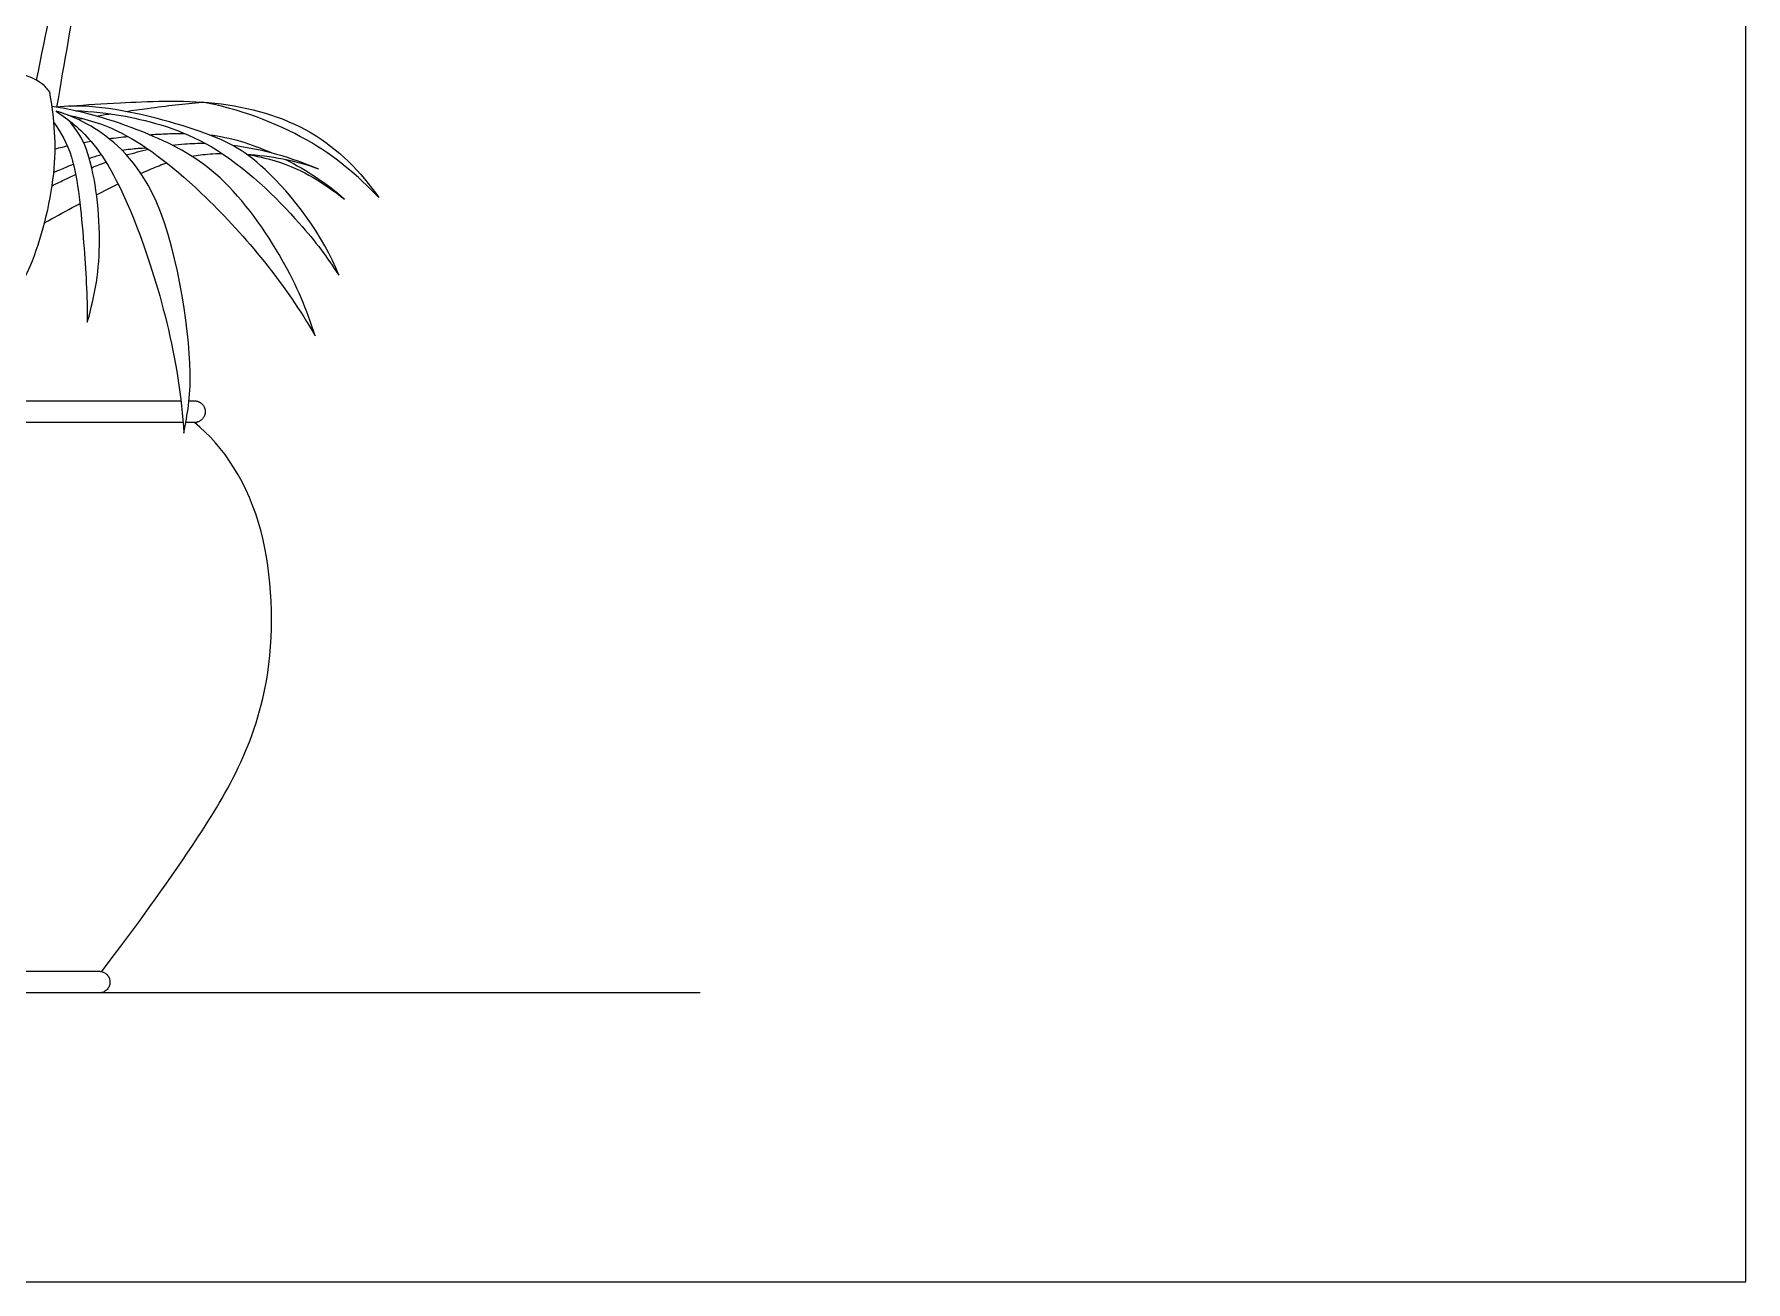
# Model space of a CAD drawing. Header units: millimetres. Extents: x 0.2 to 27.9, y 0.2 to 5.6.
# Drawn here: x 14.841 to 15.432, y 2.713 to 3.144 of the extents above; entities that cross this region are included whole.
import ezdxf

# ---------------------------------------------------------------- set-up
doc = ezdxf.new("R2010")
doc.units = ezdxf.units.MM
for name, color, linetype, true_color in [('AG-DIAGRAM', 7, 'Continuous', 0xfecc66), ('AG-PLANTS', 7, 'Continuous', 0x66ccff), ('X-VPRT', 6, 'Continuous', 0xff00ff)]:
    doc.layers.add(name, color=color, linetype=linetype, true_color=true_color)

msp = doc.modelspace()

# ---------------------------------------------------------------- linework, layer by layer
at = {"layer": 'AG-DIAGRAM'}
msp.add_lwpolyline([(15.07087, 2.81299), (14.50641, 2.81299)], dxfattribs=at)
at = {"layer": 'AG-PLANTS'}
for points, knots in [([(14.91502, 3.32817), (14.90625, 3.31988), (14.88756, 3.29741), (14.8681, 3.25561), (14.86023, 3.21703), (14.84785, 3.16121), (14.84138, 3.12851)], [1.426753, 1.426753, 1.426753, 1.426753, 1.653697, 1.996419, 2.299185, 2.760702, 2.760702, 2.760702, 2.760702]), ([(14.84853, 3.11914), (14.85368, 3.14938), (14.86482, 3.21281), (14.87873, 3.26568), (14.8939, 3.29334), (14.90103, 3.30341)], [0.501853, 0.501853, 0.501853, 0.501853, 0.933191, 1.315607, 1.574587, 1.574587, 1.574587, 1.574587]), ([(14.82293, 3.14088), (14.82696, 3.15403), (14.83421, 3.17488), (14.84552, 3.1983), (14.85623, 3.2105), (14.85934, 3.21365)], [0.5846216, 0.5846216, 0.5846216, 0.5846216, 0.8721197, 1.1573978, 1.263133, 1.263133, 1.263133, 1.263133]), ([(14.84603, 3.12436), (14.84523, 3.12547), (14.84356, 3.12755), (14.83603, 3.13146), (14.8328, 3.12921), (14.83146, 3.12816)], [0, 0, 0, 0, 0.0978229, 0.2311262, 0.3402676, 0.3402676, 0.3402676, 0.3402676]), ([(14.82937, 3.04727), (14.83326, 3.0526), (14.84059, 3.06381), (14.84924, 3.09659), (14.84772, 3.1151), (14.84603, 3.12436)], [0, 0, 0, 0, 0.214907, 0.4912731, 0.7477697, 0.7477697, 0.7477697, 0.7477697]), ([(14.93778, 3.04013), (14.93493, 3.0492), (14.92761, 3.06659), (14.90633, 3.09681), (14.88065, 3.11064), (14.85827, 3.11777), (14.84684, 3.1194)], [0, 0, 0, 0, 0.25789, 0.545979, 0.806156, 1.090172, 1.090172, 1.090172, 1.090172]), ([(14.94593, 3.06111), (14.941, 3.07452), (14.91993, 3.10146), (14.89918, 3.11128), (14.86723, 3.11978), (14.85136, 3.11964), (14.84853, 3.11914)], [0, 0, 0, 0, 0.335791, 0.621815, 0.966713, 1.126214, 1.126214, 1.126214, 1.126214]), ([(14.85331, 3.11953), (14.85903, 3.12005), (14.87076, 3.1207), (14.90398, 3.12236), (14.93768, 3.11295), (14.95365, 3.09677), (14.9598, 3.08789)], [0, 0, 0, 0, 0.200391, 0.476143, 0.760768, 1.035611, 1.035611, 1.035611, 1.035611]), ([(14.87224, 3.11767), (14.87487, 3.11806), (14.8849, 3.11949), (14.89242, 3.1203), (14.89875, 3.12089)], [0.1930546, 0.1930546, 0.1930546, 0.1930546, 0.2644947, 0.4753919, 0.4753919, 0.4753919, 0.4753919]), ([(14.9598, 3.08789), (14.95249, 3.09564), (14.93584, 3.10959), (14.91133, 3.11861), (14.89875, 3.12089)], [0, 0, 0, 0, 0.2729787, 0.5718991, 0.5718991, 0.5718991, 0.5718991]), ([(14.84762, 3.11376), (14.84996, 3.11002), (14.8551, 3.10227), (14.85801, 3.07121), (14.85902, 3.05396), (14.85903, 3.04479)], [0, 0, 0, 0, 0.175609, 0.4398427, 0.692974, 0.692974, 0.692974, 0.692974]), ([(14.8483, 3.11778), (14.85267, 3.11477), (14.86213, 3.10747), (14.87822, 3.07791), (14.89122, 3.03121), (14.89236, 3.00643)], [0, 0, 0, 0, 0.1926376, 0.4669135, 0.883302, 0.883302, 0.883302, 0.883302]), ([(14.89236, 3.00643), (14.89362, 3.01338), (14.89669, 3.02679), (14.88701, 3.0927), (14.86148, 3.11291), (14.85248, 3.11651), (14.8483, 3.11778)], [0, 0, 0, 0, 0.222121, 0.608141, 0.875649, 1.050391, 1.050391, 1.050391, 1.050391]), ([(14.85235, 3.11642), (14.85874, 3.11503), (14.87245, 3.1113), (14.90254, 3.08807), (14.92776, 3.05773), (14.93778, 3.04013)], [0, 0, 0, 0, 0.2138429, 0.506565, 0.8828366, 0.8828366, 0.8828366, 0.8828366]), ([(14.85903, 3.04479), (14.8617, 3.05407), (14.86491, 3.07213), (14.86038, 3.10495), (14.85514, 3.11136), (14.85284, 3.11447)], [0, 0, 0, 0, 0.2598012, 0.5301309, 0.6945779, 0.6945779, 0.6945779, 0.6945779]), ([(14.85493, 3.11792), (14.86072, 3.11774), (14.87275, 3.11647), (14.90369, 3.10838), (14.93292, 3.07952), (14.94183, 3.06741), (14.94593, 3.06111)], [0, 0, 0, 0, 0.201329, 0.471759, 0.778485, 1.007694, 1.007694, 1.007694, 1.007694]), ([(14.8805, 3.10964), (14.88232, 3.10976), (14.88656, 3.11), (14.89043, 3.1101), (14.89261, 3.1101)], [0.6443865, 0.6443865, 0.6443865, 0.6443865, 0.6888408, 0.7501463, 0.7501463, 0.7501463, 0.7501463]), ([(14.88834, 3.10604), (14.88979, 3.10622), (14.89359, 3.1066), (14.89743, 3.1067), (14.89982, 3.10665)], [0.74099724, 0.74099724, 0.74099724, 0.74099724, 0.77227636, 0.82263171, 0.82263171, 0.82263171, 0.82263171]), ([(14.90116, 3.10961), (14.90476, 3.10919), (14.91138, 3.10784), (14.91902, 3.10499), (14.92255, 3.10344)], [0.8326173, 0.8326173, 0.8326173, 0.8326173, 0.937855, 1.0253786, 1.0253786, 1.0253786, 1.0253786]), ([(14.84789, 3.10472), (14.84868, 3.10494), (14.85006, 3.10531), (14.8515, 3.10565), (14.85211, 3.10579)], [0.37714563, 0.37714563, 0.37714563, 0.37714563, 0.40001552, 0.41625753, 0.41625753, 0.41625753, 0.41625753]), ([(14.87101, 3.10428), (14.87196, 3.10442), (14.87459, 3.10478), (14.87749, 3.10502), (14.87938, 3.10513)], [0.60243261, 0.60243261, 0.60243261, 0.60243261, 0.62659318, 0.66741851, 0.66741851, 0.66741851, 0.66741851]), ([(14.89512, 3.1022), (14.8971, 3.10256), (14.90039, 3.10297), (14.90416, 3.10314), (14.9056, 3.10316)], [0.87344855, 0.87344855, 0.87344855, 0.87344855, 0.93633973, 0.97283697, 0.97283697, 0.97283697, 0.97283697]), ([(14.9139, 3.10294), (14.9175, 3.10229), (14.93249, 3.09881), (14.94064, 3.09286), (14.94796, 3.08739)], [0.8944989, 0.8944989, 0.8944989, 0.8944989, 0.9684297, 1.2211967, 1.2211967, 1.2211967, 1.2211967]), ([(14.84688, 3.092), (14.84824, 3.09268), (14.85092, 3.09397), (14.85366, 3.09524), (14.855, 3.09584)], [0.4188957, 0.4188957, 0.4188957, 0.4188957, 0.45389143, 0.48662801, 0.48662801, 0.48662801, 0.48662801]), ([(14.84745, 3.09665), (14.84836, 3.09702), (14.85064, 3.09798), (14.85286, 3.09892), (14.85421, 3.09946)], [0.35638331, 0.35638331, 0.35638331, 0.35638331, 0.38627036, 0.43221316, 0.43221316, 0.43221316, 0.43221316]), ([(14.87755, 3.09628), (14.87875, 3.09681), (14.88184, 3.09814), (14.88472, 3.09928), (14.8865, 3.0999)], [0.67732765, 0.67732765, 0.67732765, 0.67732765, 0.71489054, 0.77647139, 0.77647139, 0.77647139, 0.77647139]), ([(14.84427, 3.07923), (14.84741, 3.08092), (14.8515, 3.08319), (14.8556, 3.08539), (14.85648, 3.08586)], [0.35926, 0.35926, 0.35926, 0.35926, 0.4491068, 0.4735875, 0.4735875, 0.4735875, 0.4735875]), ([(14.864, 2.82037), (14.87625, 2.83648), (14.89706, 2.8651), (14.92487, 2.91086), (14.92217, 2.97803), (14.90621, 3.00194), (14.89605, 3.01015)], [0, 0, 0, 0, 0.358265, 0.778781, 1.047016, 1.349289, 1.349289, 1.349289, 1.349289])]:
    msp.add_open_spline(points, degree=3, knots=knots, dxfattribs=at)
for points, degree in [([(14.85285, 3.11444), (14.85286, 3.11444), (14.85287, 3.11444), (14.85288, 3.11444)], 3), ([(14.85577, 3.11497), (14.85628, 3.11507), (14.8568, 3.11516), (14.85732, 3.11525)], 3), ([(14.8622, 3.11609), (14.86382, 3.11636), (14.86543, 3.11662), (14.86702, 3.11687)], 3), ([(14.85773, 3.10694), (14.85857, 3.10709), (14.85942, 3.10723), (14.86027, 3.10737)], 3), ([(14.86652, 3.10828), (14.8687, 3.10856), (14.87091, 3.10881), (14.87309, 3.10903)], 3), ([(14.85972, 3.10152), (14.86103, 3.10196), (14.86237, 3.10237), (14.86378, 3.10275)], 3), ([(14.87262, 3.10259), (14.8751, 3.10335), (14.87762, 3.10402), (14.88017, 3.10459)], 3), ([(14.90917, 3.106), (14.91941, 3.10475), (14.92961, 3.10183), (14.93898, 3.09779)], 3), ([(14.9139, 3.10294), (14.92225, 3.10237), (14.93129, 3.10073), (14.93898, 3.09779)], 3), ([(14.92753, 3.10108), (14.93482, 3.0974), (14.94207, 3.09271), (14.94796, 3.08739)], 3), ([(14.86056, 3.09824), (14.86217, 3.09891), (14.86381, 3.09955), (14.86546, 3.10016)], 3), ([(14.8622, 3.08886), (14.86473, 3.09016), (14.86723, 3.09142), (14.86967, 3.0926)], 3), ([(14.78864, 3.01764), (14.84004, 3.01764), (14.89143, 3.01764)], 2), ([(14.89214, 3.01015), (14.84039, 3.01015), (14.78864, 3.01015)], 2), ([(14.89605, 3.01015), (14.89455, 3.01015), (14.89304, 3.01015)], 2), ([(14.86311, 2.81299), (14.84234, 2.81299), (14.78864, 2.81299)], 2)]:
    msp.add_open_spline(points, degree=degree, dxfattribs=at)
for points, knots in [([(14.89418, 3.01764), (14.89511, 3.01764), (14.89605, 3.01764), (14.89979, 3.01764), (14.89979, 3.0139), (14.89979, 3.01015), (14.89605, 3.01015)], [0.78964735, 0.78964735, 0.78964735, 0.79399958, 0.79399958, 0.80771022, 0.80771022, 0.82142087, 0.82142087, 0.82142087]), ([(14.78864, 2.82048), (14.84234, 2.82048), (14.86311, 2.82048), (14.86686, 2.82048), (14.86686, 2.81673), (14.86686, 2.81299), (14.86311, 2.81299)], [0.5437063, 0.5437063, 0.5437063, 0.7939996, 0.7939996, 0.8077102, 0.8077102, 0.8214209, 0.8214209, 0.8214209])]:
    msp.add_rational_spline(points, [1, 1, 1, 0.707106781187, 1, 0.707106781187, 1], degree=2, knots=knots, dxfattribs=at)
at = {"layer": 'X-VPRT'}
msp.add_lwpolyline([(14.14494, 4.00055), (14.14494, 2.71316), (15.43234, 2.71316), (15.43234, 4.00055)], close=True, dxfattribs=at)

doc.saveas('drawing.dxf')
